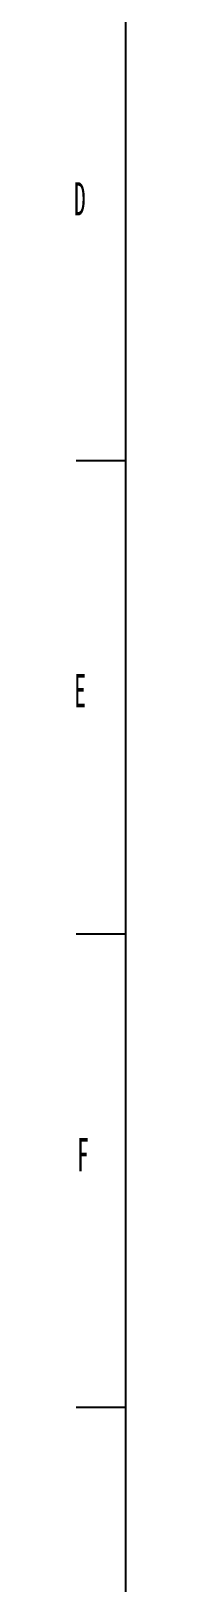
# Model space of a CAD drawing. Header units: millimetres. Extents: x 19 to 1667, y -46 to 1235.
# Drawn here: x 19.8 to 32, y 434.9 to 808.7 of the extents above; entities that cross this region are included whole.
import ezdxf

# ---------------------------------------------------------------- set-up
doc = ezdxf.new("R2010")
doc.units = ezdxf.units.MM
doc.header["$LTSCALE"] = 4
doc.layers.add('12', color=4, linetype='Continuous')
doc.styles.add('SLDTEXTSTYLE5', font='TXT', dxfattribs={"width": 0.525})

# ---------------------------------------------------------------- blocks, each defined once
blk = doc.blocks.new('블록12')
for p, q in [((31.99, 1161.2), (31.99, 21.2)), ((31.99, 705.2), (19.99, 705.2)), ((31.99, 591.2), (19.99, 591.2)), ((31.99, 477.2), (19.99, 477.2))]:
    blk.add_line(p, q)

msp = doc.modelspace()

# ---------------------------------------------------------------- block references
at = {"color": 7, "linetype": 'Continuous'}
msp.add_blockref('블록12', (0, 0), dxfattribs=at)

# ---------------------------------------------------------------- texts
at = {"layer": '12', "char_height": 8, "attachment_point": 2, "style": 'SLDTEXTSTYLE5'}
for s, insert in [('D', (20.906, 772.32)), ('E', (20.978, 653.826)), ('F', (21.682, 542.098))]:
    msp.add_mtext(s, dxfattribs=dict(at, insert=insert))

doc.saveas('drawing.dxf')
